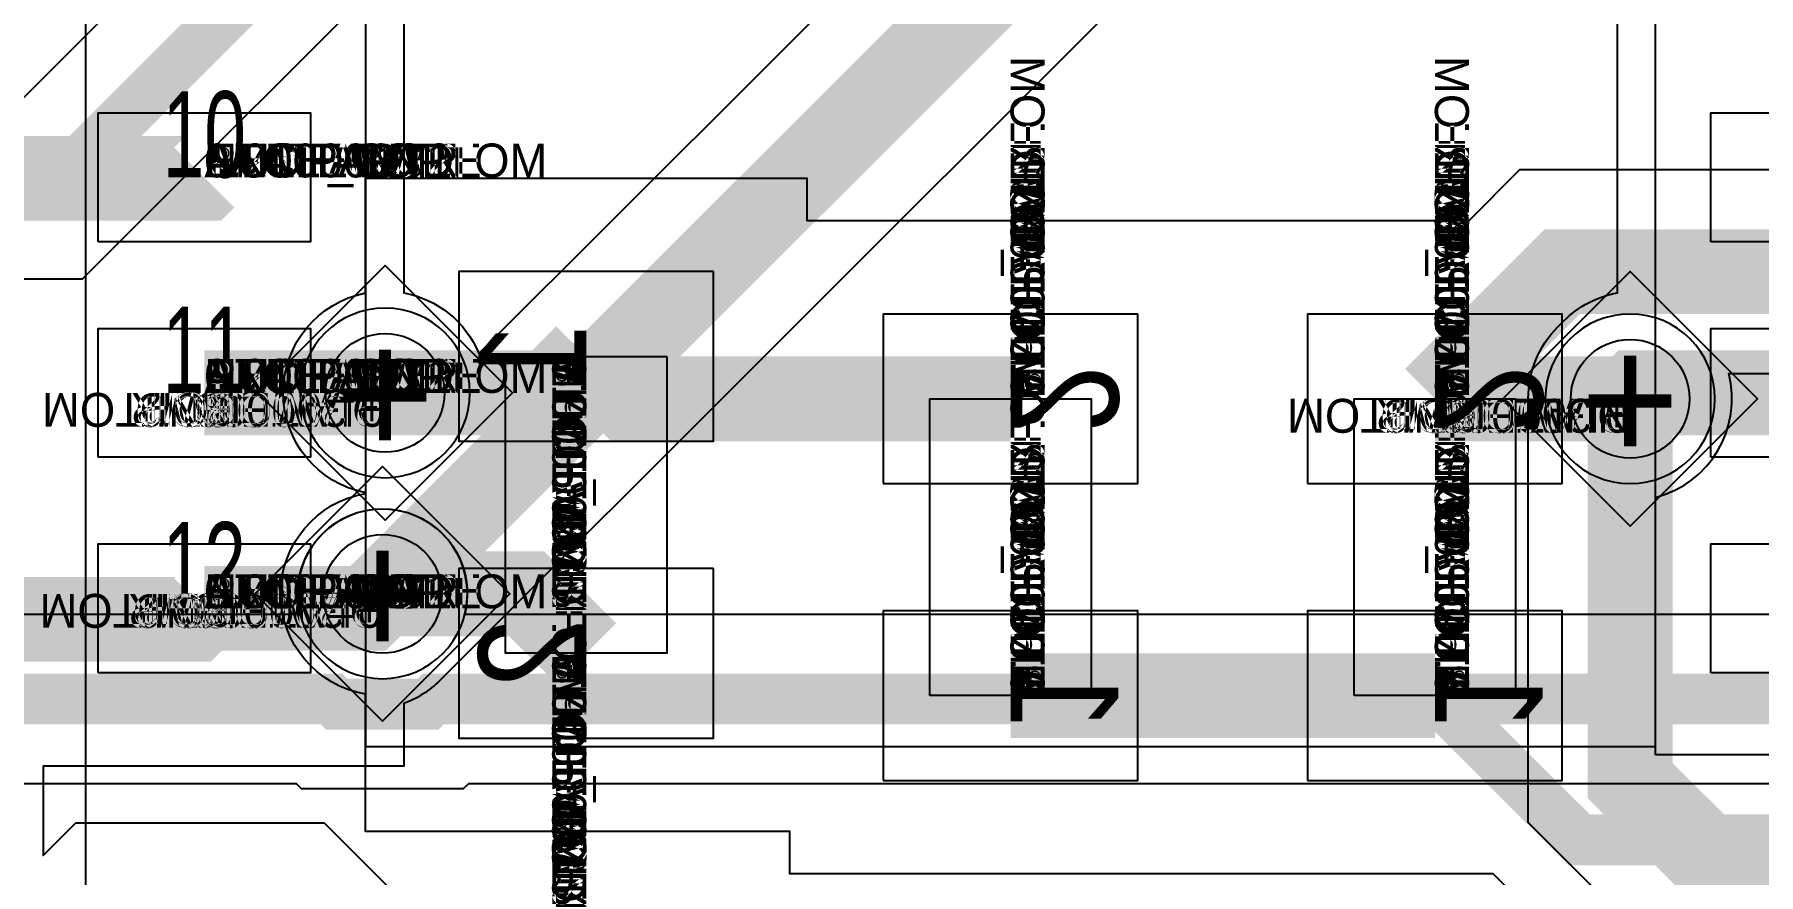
# Model space of a CAD drawing. Extents: x 0 to 323, y 0 to 320.
# Drawn here: x 63.26 to 73.42, y 181.85 to 186.8 of the extents above; entities that cross this region are included whole.
import ezdxf
from ezdxf.enums import TextEntityAlignment as Align

# ---------------------------------------------------------------- set-up
doc = ezdxf.new("R2010")
doc.units = 0
doc.header["$MEASUREMENT"] = 0
doc.layers.get('0').update_dxf_attribs({"linetype": 'CONTINUOUS'})
for name, color, linetype in [('CDN_FIGURES', 7, 'CONTINUOUS'), ('ETCH_BOTTOM', 7, 'CONTINUOUS'), ('ETCH_GND', 3, 'CONTINUOUS'), ('ETCH_INT1', 4, 'CONTINUOUS'), ('ETCH_INT2', 5, 'CONTINUOUS'), ('ETCH_PWR', 6, 'CONTINUOUS'), ('ETCH_TOP', 2, 'CONTINUOUS'), ('MANUFACTURING_NCLEGEND-1-6', 8, 'CONTINUOUS'), ('PACKAGE_GEOMETRY_ASSEMBLY_TOP', 11, 'CONTINUOUS'), ('PACKAGE_GEOMETRY_PIN_NUMBER', 9, 'CONTINUOUS')]:
    doc.layers.add(name, color=color, linetype=linetype)

# ---------------------------------------------------------------- blocks, each defined once
blk = doc.blocks.new('PAD_INFO')
for tag in ['SHAPE_TYPE', 'PAD_HEIGHT', 'PAD_LAYER', 'PAD_TYPE', 'PAD_WIDTH']:
    blk.add_attdef(tag, (0, 0), '', height=0.2)
at = {"flags": 2}
blk.add_attdef('CDN_TYPE', (0, 0), '', height=0.2, dxfattribs=at)
blk = doc.blocks.new('DRILL_INFO')
at = {"flags": 2}
blk.add_attdef('CDN_TYPE', (0, 0), '', height=0.2, dxfattribs=at)
for tag in ['FSHAPE', 'FCHAR', 'DRILL_HEIGHT', 'DIAMETER', 'PLATED', 'DRILL_WIDTH']:
    blk.add_attdef(tag, (0, 0), '', height=0.2)
blk = doc.blocks.new('VIA0700X0300')
at = {"layer": 'ETCH_BOTTOM'}
blk.add_circle((0, 0), 0.35, dxfattribs=at)
at = {"layer": 'ETCH_GND'}
blk.add_circle((0, 0), 0.35, dxfattribs=at)
at = {"layer": 'ETCH_INT1'}
blk.add_circle((0, 0), 0.35, dxfattribs=at)
at = {"layer": 'ETCH_INT2'}
blk.add_circle((0, 0), 0.35, dxfattribs=at)
at = {"layer": 'ETCH_PWR'}
blk.add_circle((0, 0), 0.35, dxfattribs=at)
at = {"layer": 'ETCH_TOP'}
blk.add_circle((0, 0), 0.35, dxfattribs=at)
ref = blk.add_blockref('PAD_INFO', (0, 0))
ref.add_attrib('PAD_LAYER', 'ETCH_TOP', (0, 0), dxfattribs={"height": 0.2})
ref.add_attrib('SHAPE_TYPE', 'NULL', (0, 0), dxfattribs={"height": 0.2})
ref.add_attrib('PAD_TYPE', 'ANTIPAD', (0, 0), dxfattribs={"height": 0.2})
ref.add_attrib('PAD_WIDTH', '0.000000', (0, 0), dxfattribs={"height": 0.2})
ref.add_attrib('PAD_HEIGHT', '0.000000', (0, 0), dxfattribs={"height": 0.2})
ref = blk.add_blockref('PAD_INFO', (0, 0))
ref.add_attrib('PAD_LAYER', 'ETCH_GND', (0, 0), dxfattribs={"height": 0.2})
ref.add_attrib('SHAPE_TYPE', 'NULL', (0, 0), dxfattribs={"height": 0.2})
ref.add_attrib('PAD_TYPE', 'ANTIPAD', (0, 0), dxfattribs={"height": 0.2})
ref.add_attrib('PAD_WIDTH', '0.000000', (0, 0), dxfattribs={"height": 0.2})
ref.add_attrib('PAD_HEIGHT', '0.000000', (0, 0), dxfattribs={"height": 0.2})
ref = blk.add_blockref('PAD_INFO', (0, 0))
ref.add_attrib('PAD_LAYER', 'ETCH_INT1', (0, 0), dxfattribs={"height": 0.2})
ref.add_attrib('SHAPE_TYPE', 'NULL', (0, 0), dxfattribs={"height": 0.2})
ref.add_attrib('PAD_TYPE', 'ANTIPAD', (0, 0), dxfattribs={"height": 0.2})
ref.add_attrib('PAD_WIDTH', '0.000000', (0, 0), dxfattribs={"height": 0.2})
ref.add_attrib('PAD_HEIGHT', '0.000000', (0, 0), dxfattribs={"height": 0.2})
ref = blk.add_blockref('PAD_INFO', (0, 0))
ref.add_attrib('PAD_LAYER', 'ETCH_INT2', (0, 0), dxfattribs={"height": 0.2})
ref.add_attrib('SHAPE_TYPE', 'NULL', (0, 0), dxfattribs={"height": 0.2})
ref.add_attrib('PAD_TYPE', 'ANTIPAD', (0, 0), dxfattribs={"height": 0.2})
ref.add_attrib('PAD_WIDTH', '0.000000', (0, 0), dxfattribs={"height": 0.2})
ref.add_attrib('PAD_HEIGHT', '0.000000', (0, 0), dxfattribs={"height": 0.2})
ref = blk.add_blockref('PAD_INFO', (0, 0))
ref.add_attrib('PAD_LAYER', 'ETCH_PWR', (0, 0), dxfattribs={"height": 0.2})
ref.add_attrib('SHAPE_TYPE', 'NULL', (0, 0), dxfattribs={"height": 0.2})
ref.add_attrib('PAD_TYPE', 'ANTIPAD', (0, 0), dxfattribs={"height": 0.2})
ref.add_attrib('PAD_WIDTH', '0.000000', (0, 0), dxfattribs={"height": 0.2})
ref.add_attrib('PAD_HEIGHT', '0.000000', (0, 0), dxfattribs={"height": 0.2})
ref = blk.add_blockref('PAD_INFO', (0, 0))
ref.add_attrib('PAD_LAYER', 'ETCH_BOTTOM', (0, 0), dxfattribs={"height": 0.2})
ref.add_attrib('SHAPE_TYPE', 'NULL', (0, 0), dxfattribs={"height": 0.2})
ref.add_attrib('PAD_TYPE', 'ANTIPAD', (0, 0), dxfattribs={"height": 0.2})
ref.add_attrib('PAD_WIDTH', '0.000000', (0, 0), dxfattribs={"height": 0.2})
ref.add_attrib('PAD_HEIGHT', '0.000000', (0, 0), dxfattribs={"height": 0.2})
ref = blk.add_blockref('PAD_INFO', (0, 0))
ref.add_attrib('PAD_LAYER', 'ETCH_TOP', (0, 0), dxfattribs={"height": 0.2})
ref.add_attrib('SHAPE_TYPE', 'NULL', (0, 0), dxfattribs={"height": 0.2})
ref.add_attrib('PAD_TYPE', 'THERMAL', (0, 0), dxfattribs={"height": 0.2})
ref.add_attrib('PAD_WIDTH', '0.000000', (0, 0), dxfattribs={"height": 0.2})
ref.add_attrib('PAD_HEIGHT', '0.000000', (0, 0), dxfattribs={"height": 0.2})
ref = blk.add_blockref('PAD_INFO', (0, 0))
ref.add_attrib('PAD_LAYER', 'ETCH_GND', (0, 0), dxfattribs={"height": 0.2})
ref.add_attrib('SHAPE_TYPE', 'NULL', (0, 0), dxfattribs={"height": 0.2})
ref.add_attrib('PAD_TYPE', 'THERMAL', (0, 0), dxfattribs={"height": 0.2})
ref.add_attrib('PAD_WIDTH', '0.000000', (0, 0), dxfattribs={"height": 0.2})
ref.add_attrib('PAD_HEIGHT', '0.000000', (0, 0), dxfattribs={"height": 0.2})
ref = blk.add_blockref('PAD_INFO', (0, 0))
ref.add_attrib('PAD_LAYER', 'ETCH_INT1', (0, 0), dxfattribs={"height": 0.2})
ref.add_attrib('SHAPE_TYPE', 'NULL', (0, 0), dxfattribs={"height": 0.2})
ref.add_attrib('PAD_TYPE', 'THERMAL', (0, 0), dxfattribs={"height": 0.2})
ref.add_attrib('PAD_WIDTH', '0.000000', (0, 0), dxfattribs={"height": 0.2})
ref.add_attrib('PAD_HEIGHT', '0.000000', (0, 0), dxfattribs={"height": 0.2})
ref = blk.add_blockref('PAD_INFO', (0, 0))
ref.add_attrib('PAD_LAYER', 'ETCH_INT2', (0, 0), dxfattribs={"height": 0.2})
ref.add_attrib('SHAPE_TYPE', 'NULL', (0, 0), dxfattribs={"height": 0.2})
ref.add_attrib('PAD_TYPE', 'THERMAL', (0, 0), dxfattribs={"height": 0.2})
ref.add_attrib('PAD_WIDTH', '0.000000', (0, 0), dxfattribs={"height": 0.2})
ref.add_attrib('PAD_HEIGHT', '0.000000', (0, 0), dxfattribs={"height": 0.2})
ref = blk.add_blockref('PAD_INFO', (0, 0))
ref.add_attrib('PAD_LAYER', 'ETCH_PWR', (0, 0), dxfattribs={"height": 0.2})
ref.add_attrib('SHAPE_TYPE', 'NULL', (0, 0), dxfattribs={"height": 0.2})
ref.add_attrib('PAD_TYPE', 'THERMAL', (0, 0), dxfattribs={"height": 0.2})
ref.add_attrib('PAD_WIDTH', '0.000000', (0, 0), dxfattribs={"height": 0.2})
ref.add_attrib('PAD_HEIGHT', '0.000000', (0, 0), dxfattribs={"height": 0.2})
ref = blk.add_blockref('PAD_INFO', (0, 0))
ref.add_attrib('PAD_LAYER', 'ETCH_BOTTOM', (0, 0), dxfattribs={"height": 0.2})
ref.add_attrib('SHAPE_TYPE', 'NULL', (0, 0), dxfattribs={"height": 0.2})
ref.add_attrib('PAD_TYPE', 'THERMAL', (0, 0), dxfattribs={"height": 0.2})
ref.add_attrib('PAD_WIDTH', '0.000000', (0, 0), dxfattribs={"height": 0.2})
ref.add_attrib('PAD_HEIGHT', '0.000000', (0, 0), dxfattribs={"height": 0.2})
ref = blk.add_blockref('PAD_INFO', (0, 0))
ref.add_attrib('PAD_LAYER', 'ETCH_TOP', (0, 0), dxfattribs={"height": 0.2})
ref.add_attrib('SHAPE_TYPE', 'CIRCLE', (0, 0), dxfattribs={"height": 0.2})
ref.add_attrib('PAD_TYPE', 'REGULAR', (0, 0), dxfattribs={"height": 0.2})
ref.add_attrib('PAD_WIDTH', '0.700000', (0, 0), dxfattribs={"height": 0.2})
ref.add_attrib('PAD_HEIGHT', '0.700000', (0, 0), dxfattribs={"height": 0.2})
ref = blk.add_blockref('PAD_INFO', (0, 0))
ref.add_attrib('PAD_LAYER', 'ETCH_GND', (0, 0), dxfattribs={"height": 0.2})
ref.add_attrib('SHAPE_TYPE', 'CIRCLE', (0, 0), dxfattribs={"height": 0.2})
ref.add_attrib('PAD_TYPE', 'REGULAR', (0, 0), dxfattribs={"height": 0.2})
ref.add_attrib('PAD_WIDTH', '0.700000', (0, 0), dxfattribs={"height": 0.2})
ref.add_attrib('PAD_HEIGHT', '0.700000', (0, 0), dxfattribs={"height": 0.2})
ref = blk.add_blockref('PAD_INFO', (0, 0))
ref.add_attrib('PAD_LAYER', 'ETCH_INT1', (0, 0), dxfattribs={"height": 0.2})
ref.add_attrib('SHAPE_TYPE', 'CIRCLE', (0, 0), dxfattribs={"height": 0.2})
ref.add_attrib('PAD_TYPE', 'REGULAR', (0, 0), dxfattribs={"height": 0.2})
ref.add_attrib('PAD_WIDTH', '0.700000', (0, 0), dxfattribs={"height": 0.2})
ref.add_attrib('PAD_HEIGHT', '0.700000', (0, 0), dxfattribs={"height": 0.2})
ref = blk.add_blockref('PAD_INFO', (0, 0))
ref.add_attrib('PAD_LAYER', 'ETCH_INT2', (0, 0), dxfattribs={"height": 0.2})
ref.add_attrib('SHAPE_TYPE', 'CIRCLE', (0, 0), dxfattribs={"height": 0.2})
ref.add_attrib('PAD_TYPE', 'REGULAR', (0, 0), dxfattribs={"height": 0.2})
ref.add_attrib('PAD_WIDTH', '0.700000', (0, 0), dxfattribs={"height": 0.2})
ref.add_attrib('PAD_HEIGHT', '0.700000', (0, 0), dxfattribs={"height": 0.2})
ref = blk.add_blockref('PAD_INFO', (0, 0))
ref.add_attrib('PAD_LAYER', 'ETCH_PWR', (0, 0), dxfattribs={"height": 0.2})
ref.add_attrib('SHAPE_TYPE', 'CIRCLE', (0, 0), dxfattribs={"height": 0.2})
ref.add_attrib('PAD_TYPE', 'REGULAR', (0, 0), dxfattribs={"height": 0.2})
ref.add_attrib('PAD_WIDTH', '0.700000', (0, 0), dxfattribs={"height": 0.2})
ref.add_attrib('PAD_HEIGHT', '0.700000', (0, 0), dxfattribs={"height": 0.2})
ref = blk.add_blockref('PAD_INFO', (0, 0))
ref.add_attrib('PAD_LAYER', 'ETCH_BOTTOM', (0, 0), dxfattribs={"height": 0.2})
ref.add_attrib('SHAPE_TYPE', 'CIRCLE', (0, 0), dxfattribs={"height": 0.2})
ref.add_attrib('PAD_TYPE', 'REGULAR', (0, 0), dxfattribs={"height": 0.2})
ref.add_attrib('PAD_WIDTH', '0.700000', (0, 0), dxfattribs={"height": 0.2})
ref.add_attrib('PAD_HEIGHT', '0.700000', (0, 0), dxfattribs={"height": 0.2})
ref = blk.add_blockref('DRILL_INFO', (0, 0))
ref.add_attrib('DIAMETER', '0.300000', (0, 0), dxfattribs={"height": 0.2})
ref.add_attrib('PLATED', 'PLATED', (0, 0), dxfattribs={"height": 0.2})
ref.add_attrib('FSHAPE', 'DIAMOND', (0, 0), dxfattribs={"height": 0.2})
ref.add_attrib('FCHAR', '+', (0, 0), dxfattribs={"height": 0.2})
ref.add_attrib('DRILL_WIDTH', '1.500000', (0, 0), dxfattribs={"height": 0.2})
ref.add_attrib('DRILL_HEIGHT', '1.500000', (0, 0), dxfattribs={"height": 0.2})
for tag in ['CDN_TYPE', 'PIN']:
    blk.add_attdef(tag, (0, 0), '', height=0.2)
at = {"flags": 2}
for tag in ['PSTKNAME', 'BBV']:
    blk.add_attdef(tag, (0, 0), '', height=0.2, dxfattribs=at)
blk = doc.blocks.new('FIGURE_DIAMOND')
at = {"layer": 'CDN_FIGURES'}
blk.add_lwpolyline([(-0.5, 0), (0, 0.5), (0.5, 0), (0, -0.5)], close=True, dxfattribs=at)
blk = doc.blocks.new('RC1000X1500TS')
at = {"layer": 'ETCH_TOP'}
blk.add_lwpolyline([(-0.5, -0.75), (-0.5, 0.75), (0.5, 0.75), (0.5, -0.75)], close=True, dxfattribs=at)
ref = blk.add_blockref('PAD_INFO', (0, 0))
ref.add_attrib('PAD_LAYER', 'ETCH_TOP', (0, 0), dxfattribs={"height": 0.2})
ref.add_attrib('SHAPE_TYPE', 'NULL', (0, 0), dxfattribs={"height": 0.2})
ref.add_attrib('PAD_TYPE', 'ANTIPAD', (0, 0), dxfattribs={"height": 0.2})
ref.add_attrib('PAD_WIDTH', '0.000000', (0, 0), dxfattribs={"height": 0.2})
ref.add_attrib('PAD_HEIGHT', '0.000000', (0, 0), dxfattribs={"height": 0.2})
ref = blk.add_blockref('PAD_INFO', (0, 0))
ref.add_attrib('PAD_LAYER', 'ETCH_GND', (0, 0), dxfattribs={"height": 0.2})
ref.add_attrib('SHAPE_TYPE', 'NULL', (0, 0), dxfattribs={"height": 0.2})
ref.add_attrib('PAD_TYPE', 'ANTIPAD', (0, 0), dxfattribs={"height": 0.2})
ref.add_attrib('PAD_WIDTH', '0.000000', (0, 0), dxfattribs={"height": 0.2})
ref.add_attrib('PAD_HEIGHT', '0.000000', (0, 0), dxfattribs={"height": 0.2})
ref = blk.add_blockref('PAD_INFO', (0, 0))
ref.add_attrib('PAD_LAYER', 'ETCH_INT1', (0, 0), dxfattribs={"height": 0.2})
ref.add_attrib('SHAPE_TYPE', 'NULL', (0, 0), dxfattribs={"height": 0.2})
ref.add_attrib('PAD_TYPE', 'ANTIPAD', (0, 0), dxfattribs={"height": 0.2})
ref.add_attrib('PAD_WIDTH', '0.000000', (0, 0), dxfattribs={"height": 0.2})
ref.add_attrib('PAD_HEIGHT', '0.000000', (0, 0), dxfattribs={"height": 0.2})
ref = blk.add_blockref('PAD_INFO', (0, 0))
ref.add_attrib('PAD_LAYER', 'ETCH_INT2', (0, 0), dxfattribs={"height": 0.2})
ref.add_attrib('SHAPE_TYPE', 'NULL', (0, 0), dxfattribs={"height": 0.2})
ref.add_attrib('PAD_TYPE', 'ANTIPAD', (0, 0), dxfattribs={"height": 0.2})
ref.add_attrib('PAD_WIDTH', '0.000000', (0, 0), dxfattribs={"height": 0.2})
ref.add_attrib('PAD_HEIGHT', '0.000000', (0, 0), dxfattribs={"height": 0.2})
ref = blk.add_blockref('PAD_INFO', (0, 0))
ref.add_attrib('PAD_LAYER', 'ETCH_PWR', (0, 0), dxfattribs={"height": 0.2})
ref.add_attrib('SHAPE_TYPE', 'NULL', (0, 0), dxfattribs={"height": 0.2})
ref.add_attrib('PAD_TYPE', 'ANTIPAD', (0, 0), dxfattribs={"height": 0.2})
ref.add_attrib('PAD_WIDTH', '0.000000', (0, 0), dxfattribs={"height": 0.2})
ref.add_attrib('PAD_HEIGHT', '0.000000', (0, 0), dxfattribs={"height": 0.2})
ref = blk.add_blockref('PAD_INFO', (0, 0))
ref.add_attrib('PAD_LAYER', 'ETCH_BOTTOM', (0, 0), dxfattribs={"height": 0.2})
ref.add_attrib('SHAPE_TYPE', 'NULL', (0, 0), dxfattribs={"height": 0.2})
ref.add_attrib('PAD_TYPE', 'ANTIPAD', (0, 0), dxfattribs={"height": 0.2})
ref.add_attrib('PAD_WIDTH', '0.000000', (0, 0), dxfattribs={"height": 0.2})
ref.add_attrib('PAD_HEIGHT', '0.000000', (0, 0), dxfattribs={"height": 0.2})
ref = blk.add_blockref('PAD_INFO', (0, 0))
ref.add_attrib('PAD_LAYER', 'ETCH_TOP', (0, 0), dxfattribs={"height": 0.2})
ref.add_attrib('SHAPE_TYPE', 'NULL', (0, 0), dxfattribs={"height": 0.2})
ref.add_attrib('PAD_TYPE', 'THERMAL', (0, 0), dxfattribs={"height": 0.2})
ref.add_attrib('PAD_WIDTH', '0.000000', (0, 0), dxfattribs={"height": 0.2})
ref.add_attrib('PAD_HEIGHT', '0.000000', (0, 0), dxfattribs={"height": 0.2})
ref = blk.add_blockref('PAD_INFO', (0, 0))
ref.add_attrib('PAD_LAYER', 'ETCH_GND', (0, 0), dxfattribs={"height": 0.2})
ref.add_attrib('SHAPE_TYPE', 'NULL', (0, 0), dxfattribs={"height": 0.2})
ref.add_attrib('PAD_TYPE', 'THERMAL', (0, 0), dxfattribs={"height": 0.2})
ref.add_attrib('PAD_WIDTH', '0.000000', (0, 0), dxfattribs={"height": 0.2})
ref.add_attrib('PAD_HEIGHT', '0.000000', (0, 0), dxfattribs={"height": 0.2})
ref = blk.add_blockref('PAD_INFO', (0, 0))
ref.add_attrib('PAD_LAYER', 'ETCH_INT1', (0, 0), dxfattribs={"height": 0.2})
ref.add_attrib('SHAPE_TYPE', 'NULL', (0, 0), dxfattribs={"height": 0.2})
ref.add_attrib('PAD_TYPE', 'THERMAL', (0, 0), dxfattribs={"height": 0.2})
ref.add_attrib('PAD_WIDTH', '0.000000', (0, 0), dxfattribs={"height": 0.2})
ref.add_attrib('PAD_HEIGHT', '0.000000', (0, 0), dxfattribs={"height": 0.2})
ref = blk.add_blockref('PAD_INFO', (0, 0))
ref.add_attrib('PAD_LAYER', 'ETCH_INT2', (0, 0), dxfattribs={"height": 0.2})
ref.add_attrib('SHAPE_TYPE', 'NULL', (0, 0), dxfattribs={"height": 0.2})
ref.add_attrib('PAD_TYPE', 'THERMAL', (0, 0), dxfattribs={"height": 0.2})
ref.add_attrib('PAD_WIDTH', '0.000000', (0, 0), dxfattribs={"height": 0.2})
ref.add_attrib('PAD_HEIGHT', '0.000000', (0, 0), dxfattribs={"height": 0.2})
ref = blk.add_blockref('PAD_INFO', (0, 0))
ref.add_attrib('PAD_LAYER', 'ETCH_PWR', (0, 0), dxfattribs={"height": 0.2})
ref.add_attrib('SHAPE_TYPE', 'NULL', (0, 0), dxfattribs={"height": 0.2})
ref.add_attrib('PAD_TYPE', 'THERMAL', (0, 0), dxfattribs={"height": 0.2})
ref.add_attrib('PAD_WIDTH', '0.000000', (0, 0), dxfattribs={"height": 0.2})
ref.add_attrib('PAD_HEIGHT', '0.000000', (0, 0), dxfattribs={"height": 0.2})
ref = blk.add_blockref('PAD_INFO', (0, 0))
ref.add_attrib('PAD_LAYER', 'ETCH_BOTTOM', (0, 0), dxfattribs={"height": 0.2})
ref.add_attrib('SHAPE_TYPE', 'NULL', (0, 0), dxfattribs={"height": 0.2})
ref.add_attrib('PAD_TYPE', 'THERMAL', (0, 0), dxfattribs={"height": 0.2})
ref.add_attrib('PAD_WIDTH', '0.000000', (0, 0), dxfattribs={"height": 0.2})
ref.add_attrib('PAD_HEIGHT', '0.000000', (0, 0), dxfattribs={"height": 0.2})
ref = blk.add_blockref('PAD_INFO', (0, 0))
ref.add_attrib('PAD_LAYER', 'ETCH_GND', (0, 0), dxfattribs={"height": 0.2})
ref.add_attrib('SHAPE_TYPE', 'NULL', (0, 0), dxfattribs={"height": 0.2})
ref.add_attrib('PAD_TYPE', 'REGULAR', (0, 0), dxfattribs={"height": 0.2})
ref.add_attrib('PAD_WIDTH', '0.000000', (0, 0), dxfattribs={"height": 0.2})
ref.add_attrib('PAD_HEIGHT', '0.000000', (0, 0), dxfattribs={"height": 0.2})
ref = blk.add_blockref('PAD_INFO', (0, 0))
ref.add_attrib('PAD_LAYER', 'ETCH_INT1', (0, 0), dxfattribs={"height": 0.2})
ref.add_attrib('SHAPE_TYPE', 'NULL', (0, 0), dxfattribs={"height": 0.2})
ref.add_attrib('PAD_TYPE', 'REGULAR', (0, 0), dxfattribs={"height": 0.2})
ref.add_attrib('PAD_WIDTH', '0.000000', (0, 0), dxfattribs={"height": 0.2})
ref.add_attrib('PAD_HEIGHT', '0.000000', (0, 0), dxfattribs={"height": 0.2})
ref = blk.add_blockref('PAD_INFO', (0, 0))
ref.add_attrib('PAD_LAYER', 'ETCH_INT2', (0, 0), dxfattribs={"height": 0.2})
ref.add_attrib('SHAPE_TYPE', 'NULL', (0, 0), dxfattribs={"height": 0.2})
ref.add_attrib('PAD_TYPE', 'REGULAR', (0, 0), dxfattribs={"height": 0.2})
ref.add_attrib('PAD_WIDTH', '0.000000', (0, 0), dxfattribs={"height": 0.2})
ref.add_attrib('PAD_HEIGHT', '0.000000', (0, 0), dxfattribs={"height": 0.2})
ref = blk.add_blockref('PAD_INFO', (0, 0))
ref.add_attrib('PAD_LAYER', 'ETCH_PWR', (0, 0), dxfattribs={"height": 0.2})
ref.add_attrib('SHAPE_TYPE', 'NULL', (0, 0), dxfattribs={"height": 0.2})
ref.add_attrib('PAD_TYPE', 'REGULAR', (0, 0), dxfattribs={"height": 0.2})
ref.add_attrib('PAD_WIDTH', '0.000000', (0, 0), dxfattribs={"height": 0.2})
ref.add_attrib('PAD_HEIGHT', '0.000000', (0, 0), dxfattribs={"height": 0.2})
ref = blk.add_blockref('PAD_INFO', (0, 0))
ref.add_attrib('PAD_LAYER', 'ETCH_BOTTOM', (0, 0), dxfattribs={"height": 0.2})
ref.add_attrib('SHAPE_TYPE', 'NULL', (0, 0), dxfattribs={"height": 0.2})
ref.add_attrib('PAD_TYPE', 'REGULAR', (0, 0), dxfattribs={"height": 0.2})
ref.add_attrib('PAD_WIDTH', '0.000000', (0, 0), dxfattribs={"height": 0.2})
ref.add_attrib('PAD_HEIGHT', '0.000000', (0, 0), dxfattribs={"height": 0.2})
ref = blk.add_blockref('DRILL_INFO', (0, 0))
ref.add_attrib('DIAMETER', '0.000000', (0, 0), dxfattribs={"height": 0.2})
ref.add_attrib('PLATED', 'PLATED', (0, 0), dxfattribs={"height": 0.2})
ref.add_attrib('FSHAPE', 'NULL', (0, 0), dxfattribs={"height": 0.2})
ref.add_attrib('DRILL_WIDTH', '0.000000', (0, 0), dxfattribs={"height": 0.2})
ref.add_attrib('DRILL_HEIGHT', '0.000000', (0, 0), dxfattribs={"height": 0.2})
ref = blk.add_blockref('PAD_INFO', (0, 0))
ref.add_attrib('PAD_LAYER', 'ETCH_TOP', (0, 0), dxfattribs={"height": 0.2})
ref.add_attrib('SHAPE_TYPE', 'RECTANGLE', (0, 0), dxfattribs={"height": 0.2})
ref.add_attrib('PAD_TYPE', 'REGULAR', (0, 0), dxfattribs={"height": 0.2})
ref.add_attrib('PAD_WIDTH', '1.000000', (0, 0), dxfattribs={"height": 0.2})
ref.add_attrib('PAD_HEIGHT', '1.500000', (0, 0), dxfattribs={"height": 0.2})
for tag in ['CDN_TYPE', 'PIN']:
    blk.add_attdef(tag, (0, 0), '', height=0.2)
at = {"flags": 2}
for tag in ['PSTKNAME', 'BBV']:
    blk.add_attdef(tag, (0, 0), '', height=0.2, dxfattribs=at)
blk = doc.blocks.new('F56')
at = {"layer": 'PACKAGE_GEOMETRY_ASSEMBLY_TOP'}
blk.add_lwpolyline([(0, -0.475), (1.75, -0.475), (1.75, 0.475), (0, 0.475)], close=True, dxfattribs=at)
at = {"layer": 'ETCH_TOP'}
ref = blk.add_blockref('RC1000X1500TS', (0, 0), dxfattribs=at)
ref.add_attrib('CDN_TYPE', 'PIN', (0, 0), dxfattribs={"height": 0.2})
ref.add_attrib('PIN', '1', (0, 0), dxfattribs={"height": 0.2})
ref = blk.add_blockref('RC1000X1500TS', (1.75, 0), dxfattribs=at)
ref.add_attrib('CDN_TYPE', 'PIN', (0, 0), dxfattribs={"height": 0.2})
ref.add_attrib('PIN', '2', (0, 0), dxfattribs={"height": 0.2})
at = {"flags": 2}
for tag in ['SYMBOL_TYPE', 'CDN_TYPE', 'REFDES']:
    blk.add_attdef(tag, (0, 0), '', height=0.2, dxfattribs=at)
blk = doc.blocks.new('RC1250X0760TS')
at = {"layer": 'ETCH_TOP'}
blk.add_lwpolyline([(-0.625, -0.38), (-0.625, 0.38), (0.625, 0.38), (0.625, -0.38)], close=True, dxfattribs=at)
ref = blk.add_blockref('PAD_INFO', (0, 0))
ref.add_attrib('PAD_LAYER', 'ETCH_TOP', (0, 0), dxfattribs={"height": 0.2})
ref.add_attrib('SHAPE_TYPE', 'NULL', (0, 0), dxfattribs={"height": 0.2})
ref.add_attrib('PAD_TYPE', 'ANTIPAD', (0, 0), dxfattribs={"height": 0.2})
ref.add_attrib('PAD_WIDTH', '0.000000', (0, 0), dxfattribs={"height": 0.2})
ref.add_attrib('PAD_HEIGHT', '0.000000', (0, 0), dxfattribs={"height": 0.2})
ref = blk.add_blockref('PAD_INFO', (0, 0))
ref.add_attrib('PAD_LAYER', 'ETCH_GND', (0, 0), dxfattribs={"height": 0.2})
ref.add_attrib('SHAPE_TYPE', 'NULL', (0, 0), dxfattribs={"height": 0.2})
ref.add_attrib('PAD_TYPE', 'ANTIPAD', (0, 0), dxfattribs={"height": 0.2})
ref.add_attrib('PAD_WIDTH', '0.000000', (0, 0), dxfattribs={"height": 0.2})
ref.add_attrib('PAD_HEIGHT', '0.000000', (0, 0), dxfattribs={"height": 0.2})
ref = blk.add_blockref('PAD_INFO', (0, 0))
ref.add_attrib('PAD_LAYER', 'ETCH_INT1', (0, 0), dxfattribs={"height": 0.2})
ref.add_attrib('SHAPE_TYPE', 'NULL', (0, 0), dxfattribs={"height": 0.2})
ref.add_attrib('PAD_TYPE', 'ANTIPAD', (0, 0), dxfattribs={"height": 0.2})
ref.add_attrib('PAD_WIDTH', '0.000000', (0, 0), dxfattribs={"height": 0.2})
ref.add_attrib('PAD_HEIGHT', '0.000000', (0, 0), dxfattribs={"height": 0.2})
ref = blk.add_blockref('PAD_INFO', (0, 0))
ref.add_attrib('PAD_LAYER', 'ETCH_INT2', (0, 0), dxfattribs={"height": 0.2})
ref.add_attrib('SHAPE_TYPE', 'NULL', (0, 0), dxfattribs={"height": 0.2})
ref.add_attrib('PAD_TYPE', 'ANTIPAD', (0, 0), dxfattribs={"height": 0.2})
ref.add_attrib('PAD_WIDTH', '0.000000', (0, 0), dxfattribs={"height": 0.2})
ref.add_attrib('PAD_HEIGHT', '0.000000', (0, 0), dxfattribs={"height": 0.2})
ref = blk.add_blockref('PAD_INFO', (0, 0))
ref.add_attrib('PAD_LAYER', 'ETCH_PWR', (0, 0), dxfattribs={"height": 0.2})
ref.add_attrib('SHAPE_TYPE', 'NULL', (0, 0), dxfattribs={"height": 0.2})
ref.add_attrib('PAD_TYPE', 'ANTIPAD', (0, 0), dxfattribs={"height": 0.2})
ref.add_attrib('PAD_WIDTH', '0.000000', (0, 0), dxfattribs={"height": 0.2})
ref.add_attrib('PAD_HEIGHT', '0.000000', (0, 0), dxfattribs={"height": 0.2})
ref = blk.add_blockref('PAD_INFO', (0, 0))
ref.add_attrib('PAD_LAYER', 'ETCH_BOTTOM', (0, 0), dxfattribs={"height": 0.2})
ref.add_attrib('SHAPE_TYPE', 'NULL', (0, 0), dxfattribs={"height": 0.2})
ref.add_attrib('PAD_TYPE', 'ANTIPAD', (0, 0), dxfattribs={"height": 0.2})
ref.add_attrib('PAD_WIDTH', '0.000000', (0, 0), dxfattribs={"height": 0.2})
ref.add_attrib('PAD_HEIGHT', '0.000000', (0, 0), dxfattribs={"height": 0.2})
ref = blk.add_blockref('PAD_INFO', (0, 0))
ref.add_attrib('PAD_LAYER', 'ETCH_TOP', (0, 0), dxfattribs={"height": 0.2})
ref.add_attrib('SHAPE_TYPE', 'NULL', (0, 0), dxfattribs={"height": 0.2})
ref.add_attrib('PAD_TYPE', 'THERMAL', (0, 0), dxfattribs={"height": 0.2})
ref.add_attrib('PAD_WIDTH', '0.000000', (0, 0), dxfattribs={"height": 0.2})
ref.add_attrib('PAD_HEIGHT', '0.000000', (0, 0), dxfattribs={"height": 0.2})
ref = blk.add_blockref('PAD_INFO', (0, 0))
ref.add_attrib('PAD_LAYER', 'ETCH_GND', (0, 0), dxfattribs={"height": 0.2})
ref.add_attrib('SHAPE_TYPE', 'NULL', (0, 0), dxfattribs={"height": 0.2})
ref.add_attrib('PAD_TYPE', 'THERMAL', (0, 0), dxfattribs={"height": 0.2})
ref.add_attrib('PAD_WIDTH', '0.000000', (0, 0), dxfattribs={"height": 0.2})
ref.add_attrib('PAD_HEIGHT', '0.000000', (0, 0), dxfattribs={"height": 0.2})
ref = blk.add_blockref('PAD_INFO', (0, 0))
ref.add_attrib('PAD_LAYER', 'ETCH_INT1', (0, 0), dxfattribs={"height": 0.2})
ref.add_attrib('SHAPE_TYPE', 'NULL', (0, 0), dxfattribs={"height": 0.2})
ref.add_attrib('PAD_TYPE', 'THERMAL', (0, 0), dxfattribs={"height": 0.2})
ref.add_attrib('PAD_WIDTH', '0.000000', (0, 0), dxfattribs={"height": 0.2})
ref.add_attrib('PAD_HEIGHT', '0.000000', (0, 0), dxfattribs={"height": 0.2})
ref = blk.add_blockref('PAD_INFO', (0, 0))
ref.add_attrib('PAD_LAYER', 'ETCH_INT2', (0, 0), dxfattribs={"height": 0.2})
ref.add_attrib('SHAPE_TYPE', 'NULL', (0, 0), dxfattribs={"height": 0.2})
ref.add_attrib('PAD_TYPE', 'THERMAL', (0, 0), dxfattribs={"height": 0.2})
ref.add_attrib('PAD_WIDTH', '0.000000', (0, 0), dxfattribs={"height": 0.2})
ref.add_attrib('PAD_HEIGHT', '0.000000', (0, 0), dxfattribs={"height": 0.2})
ref = blk.add_blockref('PAD_INFO', (0, 0))
ref.add_attrib('PAD_LAYER', 'ETCH_PWR', (0, 0), dxfattribs={"height": 0.2})
ref.add_attrib('SHAPE_TYPE', 'NULL', (0, 0), dxfattribs={"height": 0.2})
ref.add_attrib('PAD_TYPE', 'THERMAL', (0, 0), dxfattribs={"height": 0.2})
ref.add_attrib('PAD_WIDTH', '0.000000', (0, 0), dxfattribs={"height": 0.2})
ref.add_attrib('PAD_HEIGHT', '0.000000', (0, 0), dxfattribs={"height": 0.2})
ref = blk.add_blockref('PAD_INFO', (0, 0))
ref.add_attrib('PAD_LAYER', 'ETCH_BOTTOM', (0, 0), dxfattribs={"height": 0.2})
ref.add_attrib('SHAPE_TYPE', 'NULL', (0, 0), dxfattribs={"height": 0.2})
ref.add_attrib('PAD_TYPE', 'THERMAL', (0, 0), dxfattribs={"height": 0.2})
ref.add_attrib('PAD_WIDTH', '0.000000', (0, 0), dxfattribs={"height": 0.2})
ref.add_attrib('PAD_HEIGHT', '0.000000', (0, 0), dxfattribs={"height": 0.2})
ref = blk.add_blockref('PAD_INFO', (0, 0))
ref.add_attrib('PAD_LAYER', 'ETCH_TOP', (0, 0), dxfattribs={"height": 0.2})
ref.add_attrib('SHAPE_TYPE', 'RECTANGLE', (0, 0), dxfattribs={"height": 0.2})
ref.add_attrib('PAD_TYPE', 'REGULAR', (0, 0), dxfattribs={"height": 0.2})
ref.add_attrib('PAD_WIDTH', '1.250000', (0, 0), dxfattribs={"height": 0.2})
ref.add_attrib('PAD_HEIGHT', '0.760000', (0, 0), dxfattribs={"height": 0.2})
ref = blk.add_blockref('PAD_INFO', (0, 0))
ref.add_attrib('PAD_LAYER', 'ETCH_GND', (0, 0), dxfattribs={"height": 0.2})
ref.add_attrib('SHAPE_TYPE', 'NULL', (0, 0), dxfattribs={"height": 0.2})
ref.add_attrib('PAD_TYPE', 'REGULAR', (0, 0), dxfattribs={"height": 0.2})
ref.add_attrib('PAD_WIDTH', '0.000000', (0, 0), dxfattribs={"height": 0.2})
ref.add_attrib('PAD_HEIGHT', '0.000000', (0, 0), dxfattribs={"height": 0.2})
ref = blk.add_blockref('PAD_INFO', (0, 0))
ref.add_attrib('PAD_LAYER', 'ETCH_INT1', (0, 0), dxfattribs={"height": 0.2})
ref.add_attrib('SHAPE_TYPE', 'NULL', (0, 0), dxfattribs={"height": 0.2})
ref.add_attrib('PAD_TYPE', 'REGULAR', (0, 0), dxfattribs={"height": 0.2})
ref.add_attrib('PAD_WIDTH', '0.000000', (0, 0), dxfattribs={"height": 0.2})
ref.add_attrib('PAD_HEIGHT', '0.000000', (0, 0), dxfattribs={"height": 0.2})
ref = blk.add_blockref('PAD_INFO', (0, 0))
ref.add_attrib('PAD_LAYER', 'ETCH_INT2', (0, 0), dxfattribs={"height": 0.2})
ref.add_attrib('SHAPE_TYPE', 'NULL', (0, 0), dxfattribs={"height": 0.2})
ref.add_attrib('PAD_TYPE', 'REGULAR', (0, 0), dxfattribs={"height": 0.2})
ref.add_attrib('PAD_WIDTH', '0.000000', (0, 0), dxfattribs={"height": 0.2})
ref.add_attrib('PAD_HEIGHT', '0.000000', (0, 0), dxfattribs={"height": 0.2})
ref = blk.add_blockref('PAD_INFO', (0, 0))
ref.add_attrib('PAD_LAYER', 'ETCH_PWR', (0, 0), dxfattribs={"height": 0.2})
ref.add_attrib('SHAPE_TYPE', 'NULL', (0, 0), dxfattribs={"height": 0.2})
ref.add_attrib('PAD_TYPE', 'REGULAR', (0, 0), dxfattribs={"height": 0.2})
ref.add_attrib('PAD_WIDTH', '0.000000', (0, 0), dxfattribs={"height": 0.2})
ref.add_attrib('PAD_HEIGHT', '0.000000', (0, 0), dxfattribs={"height": 0.2})
ref = blk.add_blockref('PAD_INFO', (0, 0))
ref.add_attrib('PAD_LAYER', 'ETCH_BOTTOM', (0, 0), dxfattribs={"height": 0.2})
ref.add_attrib('SHAPE_TYPE', 'NULL', (0, 0), dxfattribs={"height": 0.2})
ref.add_attrib('PAD_TYPE', 'REGULAR', (0, 0), dxfattribs={"height": 0.2})
ref.add_attrib('PAD_WIDTH', '0.000000', (0, 0), dxfattribs={"height": 0.2})
ref.add_attrib('PAD_HEIGHT', '0.000000', (0, 0), dxfattribs={"height": 0.2})
ref = blk.add_blockref('DRILL_INFO', (0, 0))
ref.add_attrib('DIAMETER', '0.000000', (0, 0), dxfattribs={"height": 0.2})
ref.add_attrib('PLATED', 'PLATED', (0, 0), dxfattribs={"height": 0.2})
ref.add_attrib('FSHAPE', 'NULL', (0, 0), dxfattribs={"height": 0.2})
ref.add_attrib('DRILL_WIDTH', '0.000000', (0, 0), dxfattribs={"height": 0.2})
ref.add_attrib('DRILL_HEIGHT', '0.000000', (0, 0), dxfattribs={"height": 0.2})
for tag in ['CDN_TYPE', 'PIN']:
    blk.add_attdef(tag, (0, 0), '', height=0.2)
at = {"flags": 2}
for tag in ['PSTKNAME', 'BBV']:
    blk.add_attdef(tag, (0, 0), '', height=0.2, dxfattribs=at)
blk = doc.blocks.new('SO-24W')
at = {"layer": 'PACKAGE_GEOMETRY_ASSEMBLY_TOP'}
blk.add_lwpolyline([(-3.8, -7.8), (3.8, -7.8), (3.8, 7.8), (-3.8, 7.8)], close=True, dxfattribs=at)
at = {"layer": 'ETCH_TOP'}
ref = blk.add_blockref('RC1250X0760TS', (-4.75, -6.985), dxfattribs=at)
ref.add_attrib('CDN_TYPE', 'PIN', (0, 0), dxfattribs={"height": 0.2})
ref.add_attrib('PIN', '12', (0, 0), dxfattribs={"height": 0.2})
ref = blk.add_blockref('RC1250X0760TS', (-4.75, -4.445), dxfattribs=at)
ref.add_attrib('CDN_TYPE', 'PIN', (0, 0), dxfattribs={"height": 0.2})
ref.add_attrib('PIN', '10', (0, 0), dxfattribs={"height": 0.2})
ref = blk.add_blockref('RC1250X0760TS', (-4.75, -5.715), dxfattribs=at)
ref.add_attrib('CDN_TYPE', 'PIN', (0, 0), dxfattribs={"height": 0.2})
ref.add_attrib('PIN', '11', (0, 0), dxfattribs={"height": 0.2})
ref = blk.add_blockref('RC1250X0760TS', (4.75, -6.985), dxfattribs=at)
ref.add_attrib('CDN_TYPE', 'PIN', (0, 0), dxfattribs={"height": 0.2})
ref.add_attrib('PIN', '13', (0, 0), dxfattribs={"height": 0.2})
ref = blk.add_blockref('RC1250X0760TS', (4.75, -4.445), dxfattribs=at)
ref.add_attrib('CDN_TYPE', 'PIN', (0, 0), dxfattribs={"height": 0.2})
ref.add_attrib('PIN', '15', (0, 0), dxfattribs={"height": 0.2})
ref = blk.add_blockref('RC1250X0760TS', (4.75, -5.715), dxfattribs=at)
ref.add_attrib('CDN_TYPE', 'PIN', (0, 0), dxfattribs={"height": 0.2})
ref.add_attrib('PIN', '14', (0, 0), dxfattribs={"height": 0.2})
at = {"flags": 2}
for tag in ['SYMBOL_TYPE', 'CDN_TYPE', 'REFDES']:
    blk.add_attdef(tag, (0, 0), '', height=0.2, dxfattribs=at)

msp = doc.modelspace()

# ---------------------------------------------------------------- linework, layer by layer
at = {"layer": 'ETCH_BOTTOM'}
for points, format in [([(63.563, 197.513), (63.563, 181.087, -0.251232), (64.063, 181.356), (64.163, 181.356, -0.182659), (64.56, 181.206), (67.038, 181.206, -1.100396), (67.813, 180.431), (67.813, 178.605), (63.963, 178.605), (63.963, 180.107), (63.888, 180.181, -0.174107), (63.563, 180.423), (63.563, 175.148), (60.17, 171.755)], "xyb"), ([(76.013, 185.405, 0.5, 0.5, 0), (72.263, 185.405, 0.5, 0.5, 0), (71.513, 184.655, 0.5, 0.5, 0)], "xyseb"), ([(65.328, 184.69, 0.5, 0.5, 0), (66.298, 184.69, 0.5, 0.5, 0), (66.513, 184.905, 0.5, 0.5, 0)], "xyseb"), ([(69.013, 184.655, 0.5, 0.5, 0), (66.763, 184.655, 0.5, 0.5, 0), (66.513, 184.905, 0.5, 0.5, 0)], "xyseb"), ([(71.513, 184.655, 0.5, 0.5, 0), (72.663, 184.655, 0.5, 0.5, 0)], "xyseb"), ([(65.313, 183.505, 0.5, 0.5, 0), (66.163, 183.505, 0.5, 0.5, 0), (66.513, 183.155, 0.5, 0.5, 0)], "xyseb"), ([(71.513, 182.905, 0.5, 0.5, 0), (69.013, 182.905, 0.5, 0.5, 0)], "xyseb"), ([(71.513, 182.905, 0.3, 0.3, 0), (72.363, 182.055, 0.3, 0.3, 0), (75.413, 182.055, 0.3, 0.3, 0), (76.013, 182.655, 0.3, 0.3, 0)], "xyseb")]:
    msp.add_lwpolyline(points, format=format, dxfattribs=at)
for points in [[(75.62, 181.555), (72.156, 181.555), (71.856, 181.855), (67.713, 181.855), (67.713, 182.105), (65.213, 182.105), (65.213, 182.914, -0.845035), (65.213, 184.097), (65.213, 184.101, -0.823499), (65.213, 185.279), (65.213, 185.956), (67.813, 185.956), (67.813, 185.706), (71.714, 185.706), (72.014, 186.006), (74.713, 186.006), (74.713, 186.456), (77.313, 186.456), (77.313, 182.605), (76.611, 182.605, -0.333452), (76.132, 182.067)], [(72.813, 182.556), (72.813, 184.074, 0.414107), (73.244, 184.805), (74.713, 184.805), (74.713, 182.605), (75.255, 182.605), (75.206, 182.556)]]:
    msp.add_lwpolyline(points, format="xyb", close=True, dxfattribs=at)
at = {"layer": 'ETCH_GND'}
for points in [[(65.828, 184.69, 1), (64.828, 184.69, 1)], [(73.163, 184.655, 1), (72.163, 184.655, 1)], [(65.813, 183.505, 1), (64.813, 183.505, 1)]]:
    msp.add_lwpolyline(points, format="xyb", close=True, dxfattribs=at)
at = {"layer": 'ETCH_INT1'}
for points in [[(65.828, 184.69, 1), (64.828, 184.69, 1)], [(73.163, 184.655, 1), (72.163, 184.655, 1)], [(65.813, 183.505, 1), (64.813, 183.505, 1)]]:
    msp.add_lwpolyline(points, format="xyb", close=True, dxfattribs=at)
at = {"layer": 'ETCH_INT2'}
for points, format in [([(95.263, 222.605, 0.3, 0.3, 0), (95.263, 219.005, 0.3, 0.3, 0), (73.313, 197.055, 0.3, 0.3, 0), (73.313, 195.836, 0.3, 0.3, 0), (63.337, 185.86, 0.3, 0.3, 0), (56.977, 185.86, 0.3, 0.3, 0), (56.947, 185.89, 0.3, 0.3, 0), (56.408, 185.89, 0.3, 0.3, 0), (56.028, 185.51, 0.3, 0.3, 0), (56.028, 185.467, 0.3, 0.3, 0), (55.696, 185.135, 0.3, 0.3, 0), (36.412, 185.135, 0.3, 0.3, 0), (36.382, 185.105, 0.3, 0.3, 0), (35.843, 185.105, 0.3, 0.3, 0), (35.503, 185.445, 0.3, 0.3, 0), (16.013, 185.445, 0.3, 0.3, 0)], "xyseb"), ([(56.201, 186.391), (57.154, 186.391), (57.184, 186.361), (63.13, 186.361), (72.431, 195.662, -0.915475), (72.813, 196.583), (72.813, 196.909, -2.206059), (73.137, 197.587), (94.763, 219.213)], "xyb"), ([(87.966, 211.001), (73.813, 196.848), (73.813, 195.629), (63.544, 185.36), (57.163, 185.36, -0.859737), (56.25, 184.982)], "xyb"), ([(16.013, 182.905, 0.3, 0.3, 0), (40.443, 182.905, 0.3, 0.3, 0), (40.893, 183.355, 0.3, 0.3, 0), (41.432, 183.355, 0.3, 0.3, 0), (41.902, 182.885, 0.3, 0.3, 0), (65.013, 182.885, 0.3, 0.3, 0), (65.043, 182.855, 0.3, 0.3, 0), (65.582, 182.855, 0.3, 0.3, 0), (65.612, 182.885, 0.3, 0.3, 0), (75.323, 182.885, 0.3, 0.3, 0), (75.743, 183.305, 0.3, 0.3, 0), (76.282, 183.305, 0.3, 0.3, 0), (76.312, 183.275, 0.3, 0.3, 0), (82.056, 183.275, 0.3, 0.3, 0), (82.713, 183.932, 0.3, 0.3, 0), (82.713, 183.975, 0.3, 0.3, 0), (83.093, 184.355, 0.3, 0.3, 0), (83.136, 184.355, 0.3, 0.3, 0), (83.186, 184.405, 0.3, 0.3, 0), (83.632, 184.405, 0.3, 0.3, 0), (84.113, 184.886, 0.3, 0.3, 0), (84.113, 184.955, 0.3, 0.3, 0), (90.163, 191.005, 0.3, 0.3, 0)], "xyseb"), ([(42.109, 183.386), (64.827, 183.386, -1.277006), (65.798, 183.386), (75.116, 183.386), (75.536, 183.806), (76.489, 183.806), (76.519, 183.776), (81.849, 183.776), (82.213, 184.139), (82.213, 184.182), (82.74, 184.709, -0.098973), (82.903, 184.818, -0.077716), (83.042, 184.885, -0.995104), (83.88, 185.43), (89.663, 191.213)], "xyb"), ([(90.663, 190.798), (84.613, 184.748), (84.613, 184.679), (83.986, 184.052, -0.107868), (83.806, 183.937, -0.969184), (82.935, 183.447), (82.263, 182.775), (78.683, 182.775, -1.424409), (77.742, 182.775), (76.498, 182.775, -0.887244), (75.569, 182.424), (75.53, 182.385), (65.819, 182.385), (65.789, 182.355), (64.836, 182.355), (64.806, 182.385), (41.695, 182.385)], "xyb")]:
    msp.add_lwpolyline(points, format=format, dxfattribs=at)
for points in [[(65.828, 184.69, 1), (64.828, 184.69, 1)], [(73.163, 184.655, 1), (72.163, 184.655, 1)]]:
    msp.add_lwpolyline(points, format="xyb", close=True, dxfattribs=at)
at = {"layer": 'ETCH_PWR'}
for points in [[(65.828, 184.69, 1), (64.828, 184.69, 1)], [(73.163, 184.655, 1), (72.163, 184.655, 1)], [(65.813, 183.505, 1), (64.813, 183.505, 1)]]:
    msp.add_lwpolyline(points, format="xyb", close=True, dxfattribs=at)
at = {"layer": 'ETCH_TOP'}
for points, format in [([(78.263, 171.105), (78.263, 174.956), (78.736, 174.956, -0.076203), (78.713, 175.105), (77.913, 175.105), (77.913, 175.828, -0.12112), (77.674, 175.813), (77.674, 173.133), (76.439, 173.133), (76.237, 172.931, -0.892973), (75.304, 173.674), (75.304, 174.705), (75.114, 174.705), (74.163, 175.657), (74.163, 179.105), (69.963, 179.105), (69.963, 181.706), (72.514, 181.706), (72.063, 182.157), (72.063, 184.655, -0.198912), (72.238, 185.08), (72.273, 185.115, -0.15136), (72.588, 185.28), (72.588, 190.478, -0.693795)], "xyb"), ([(65.438, 189.173), (65.438, 185.28, -0.252455), (65.881, 184.923), (68.413, 187.454)], "xyb"), ([(65.313, 183.505, 0.5, 0.5, 0), (69.013, 187.205, 0.5, 0.5, 0), (69.013, 188.705, 0.5, 0.5, 0)], "xyseb"), ([(69.613, 186.957), (65.652, 182.996, -0.107334), (65.438, 182.858), (65.438, 182.49), (63.313, 182.49), (63.313, 181.963), (63.506, 182.156), (64.97, 182.156), (65.863, 181.263)], "xyb"), ([(64.263, 185.96, 0.5, 0.5, 0), (64.258, 185.955, 0.5, 0.5, 0), (63.013, 185.955, 0.5, 0.5, 0), (62.463, 185.405, 0.5, 0.5, 0), (62.013, 185.405, 0.5, 0.5, 0)], "xyseb"), ([(64.263, 184.69, 0.5, 0.5, 0), (65.328, 184.69, 0.5, 0.5, 0)], "xyseb"), ([(72.663, 184.655, 0.5, 0.5, 0), (72.698, 184.69, 0.5, 0.5, 0), (73.763, 184.69, 0.5, 0.5, 0)], "xyseb"), ([(72.663, 184.655, 0.5, 0.5, 0), (72.663, 182.405, 0.5, 0.5, 0), (73.313, 181.755, 0.5, 0.5, 0), (76.263, 181.755, 0.5, 0.5, 0), (76.513, 181.505, 0.5, 0.5, 0), (76.513, 180.405, 0.5, 0.5, 0)], "xyseb"), ([(64.263, 183.42, 0.5, 0.5, 0), (64.198, 183.355, 0.5, 0.5, 0), (62.813, 183.355, 0.5, 0.5, 0), (62.513, 183.655, 0.5, 0.5, 0), (62.013, 183.655, 0.5, 0.5, 0)], "xyseb"), ([(64.263, 183.42, 0.5, 0.5, 0), (65.228, 183.42, 0.5, 0.5, 0), (65.313, 183.505, 0.5, 0.5, 0)], "xyseb")]:
    msp.add_lwpolyline(points, format=format, dxfattribs=at)

# ---------------------------------------------------------------- block references
msp.add_blockref('SO-24W', (69.013, 190.405))
at = {"xscale": -1}
for p, rotation in [((69.013, 182.905), 270), ((71.513, 182.905), 270), ((66.513, 184.905), 90)]:
    msp.add_blockref('F56', p, dxfattribs=dict(at, rotation=rotation))
at = {"layer": 'ETCH_TOP', "rotation": 180}
for p in [(65.328, 184.69), (72.663, 184.655), (65.313, 183.505)]:
    msp.add_blockref('VIA0700X0300', p, dxfattribs=at)
at = {"layer": 'MANUFACTURING_NCLEGEND-1-6', "xscale": 1.5, "yscale": 1.5}
for p in [(65.328, 184.69), (72.663, 184.655), (65.313, 183.505)]:
    msp.add_blockref('FIGURE_DIAMOND', p, dxfattribs=at)

# ---------------------------------------------------------------- texts
at = {"layer": 'MANUFACTURING_NCLEGEND-1-6'}
for p in [(65.328, 184.69), (72.663, 184.655), (65.313, 183.505)]:
    msp.add_text('+', height=0.75, dxfattribs=at).set_placement(p, align=Align.MIDDLE_CENTER)
at = {"layer": 'PACKAGE_GEOMETRY_PIN_NUMBER', "width": 0.649606}
for s, p in [('10', (64.263, 185.96)), ('11', (64.263, 184.69)), ('12', (64.263, 183.42))]:
    msp.add_text(s, height=0.508, dxfattribs=at).set_placement(p, align=Align.CENTER)
at = {"layer": 'PACKAGE_GEOMETRY_PIN_NUMBER', "text_generation_flag": 2, "width": 0.88}
for s, rotation, p in [('1', 90, (66.513, 184.905)), ('2', 270, (69.013, 184.655)), ('2', 270, (71.513, 184.655)), ('2', 90, (66.513, 183.155)), ('1', 270, (69.013, 182.905)), ('1', 270, (71.513, 182.905))]:
    msp.add_text(s, height=0.635, rotation=rotation, dxfattribs=at).set_placement(p, align=Align.CENTER)

doc.saveas('drawing.dxf')
